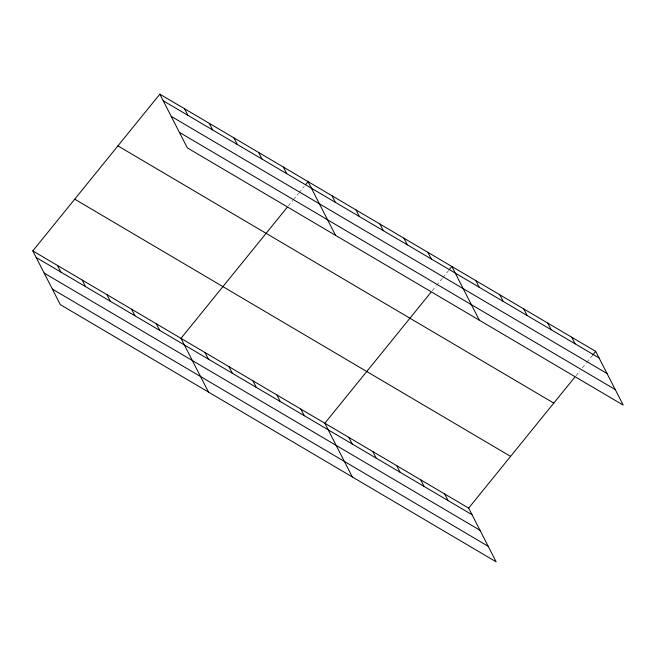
<?xml version="1.0" encoding="UTF-8"?>
<svg xmlns="http://www.w3.org/2000/svg" width="656" height="656" viewBox="0 0 656 656"><rect width="100%" height="100%" fill="white"/><g stroke="black" fill="none" stroke-linecap="round" stroke-linejoin="round"><path stroke-width="0.49" stroke-dasharray="3.28 2.46" d="M288.345 205.91L292.797 200.424M293.429 199.645L298.513 193.372M299.144 192.585L304.228 186.32M432.181 290.788L435.994 286.09M436.625 285.303L442.349 278.251M442.98 277.472L448.696 270.42M576.017 375.675L579.83 370.968M582.364 367.836L586.177 363.137M586.817 362.35L591.892 356.077"/><path stroke-width="0.98" d="M32.8 250.895L468.655 508.113L496.149 561.839L60.295 304.622L32.8 250.895L159.851 94.161L595.705 351.378L623.2 405.105L187.345 147.887L159.851 94.161M287.082 207.476L180.99 338.348L208.485 392.075M305.499 184.754L308.041 181.614L335.536 235.34M430.91 292.363L324.827 423.227L352.321 476.953M449.335 269.632L451.877 266.5L479.364 320.226M468.655 508.113L574.746 377.241M592.532 355.298L595.705 351.378M163.229 100.778L599.092 357.987M171.191 116.325L607.046 373.535M179.383 132.34L615.246 389.557M117.924 145.886L553.779 403.104M74.727 199.178L510.581 456.387M36.187 257.505L472.041 514.722M44.141 273.052L479.995 530.269M52.332 289.075L488.195 546.284M571.737 337.233L575.115 343.842M547.76 323.088L551.147 329.697M523.791 308.935L527.17 315.552M499.815 294.79L503.201 301.399M475.846 280.645L479.233 287.254M427.901 252.355L431.287 258.964M403.932 238.202L407.31 244.811M379.955 224.057L383.342 230.666M355.987 209.912L359.365 216.521M332.01 195.767L335.396 202.376M283.343 167.042L286.729 173.651M444.686 493.96L448.073 500.577M258.644 152.463L262.023 159.08M420.717 479.815L424.096 486.424M233.946 137.891L237.324 144.5M396.741 465.67L400.127 472.279M209.248 123.312L212.626 129.929M372.772 451.525L376.15 458.134M184.549 108.74L187.928 115.349M348.795 437.38L352.182 443.989M300.85 409.082L304.236 415.691M276.881 394.937L280.26 401.546M252.904 380.792L256.291 387.401M228.936 366.647L232.322 373.256M204.967 352.493L208.346 359.103M156.292 323.777L159.679 330.386M131.594 309.197L134.98 315.807M106.895 294.626L110.282 301.235M82.197 280.046L85.583 286.656M57.498 265.475L60.885 272.084"/></g></svg>
